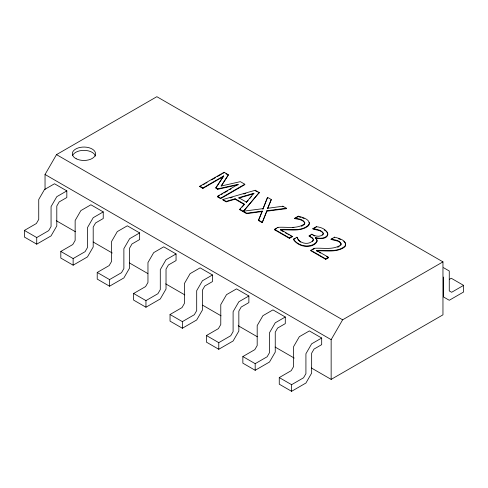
<?xml version="1.0" encoding="UTF-8"?>
<svg xmlns="http://www.w3.org/2000/svg" width="488" height="488" viewBox="0 0 488 488"><rect width="100%" height="100%" fill="white"/><g stroke="black" fill="none" stroke-linecap="round" stroke-linejoin="round"><path stroke-width="0.73" d="M340.752 245.33L341.155 244.091C339.691 239.992 333.524 240.968 331.114 239.15L334.555 237.162C338.397 238.211 347.663 240.316 345.053 246.05C337.379 252.802 325.929 249.813 316.639 250.435L316.639 250.875L317.889 251.601M327.942 234.228C326.106 238.772 319.683 238.815 315.663 237.564L315.437 237.699C320.335 242.017 312.93 246.281 308.8 246.245C302.969 247.026 296.789 244.445 293.453 239.553L293.453 239.114L297.107 237.266C299.187 243.835 309.654 245.72 313.351 239.828M262.196 222.65L266.875 210.749L286.371 208.236L286.371 208.675L266.875 211.188L262.196 222.65L258.506 220.521L258.506 220.082L262.294 211.09L246.617 213.219L239.779 209.267L244.342 204.1L235.1 198.762L226.145 201.398L222.894 199.525L222.894 199.964L226.145 201.837L235.1 199.202L244.342 204.539L242.06 207.126M267.558 197.372L262.928 209.096L267.558 197.372L271.23 199.494L271.23 199.934L267.509 208.76L271.23 199.494M258.506 220.521L262.294 211.09M317.005 241.328C311.417 248.849 298.266 246.605 293.453 239.114M309.264 224.071C302.584 232.422 289.536 228.579 280.313 229.464L292.202 236.326L292.202 236.771L289.427 238.376L274.494 229.75L274.494 229.311L277.892 227.353C286.566 226.639 296.918 229.378 304.427 223.913L304.829 222.68C303.463 219.447 297.076 218.02 294.789 218.618C298.247 219.368 303.079 219.49 304.829 223.12L304.427 224.352L303.457 225.157M45.042 189.472L45.042 174.484L56.51 154.623L156.849 96.691L442.958 261.873L442.958 314.839L331.151 379.389L311.375 367.976M331.151 379.389L331.151 339.666L342.619 319.805L442.958 261.873M223.724 176.375L202.88 188.405L199.873 186.672L199.873 186.233L224.065 172.264L228.451 174.796L221.027 186.062L240.328 181.652L244.799 184.232L244.799 184.671L220.606 198.64L217.392 196.786L217.392 196.341L238.236 184.305L217.746 188.856L215.794 187.734L223.724 175.93L216.214 187.551M221.442 185.879L228.451 174.796M322.69 235.216L323.282 233.514C321.366 229.653 315.449 230.452 312.9 228.659L316.328 226.676C331.035 228.396 332.151 241.444 315.663 238.01L316.187 238.961M222.894 199.525L255.242 190.265L259.207 192.553L243.14 211.652L244.604 211.463M259.207 192.553L243.17 211.67L243.17 211.231L262.928 208.657M248.111 200.251L246.196 202.441L253.864 193.254L253.864 193.699L238.736 198.134M249.551 198.616L251.466 196.432M262.294 211.53L246.617 213.659L239.779 209.706L240.688 208.675M312.381 241.688L313.351 240.267L313.32 239.144L312.381 237.821L309.166 235.747L309.166 236.186L312.381 238.26L313.32 239.584M66.832 190.887L56.797 196.676L51.063 206.607L51.063 226.53L48.684 230.641L36.728 237.546L24.4 230.428L24.4 237.046L36.728 244.165L51.063 235.893L56.797 225.956L56.797 206.04L59.17 201.928L66.832 197.506L66.832 190.887L54.503 183.769L44.469 189.564L38.735 199.494L38.735 219.411L36.362 223.522L24.4 230.428M103.236 211.908L93.202 217.697L87.468 227.628L87.468 247.55L85.095 251.662L73.139 258.567L60.811 251.448L60.811 258.067L73.139 265.185L87.468 256.908L93.202 246.977L93.202 227.06L95.581 222.949L103.236 218.526L103.236 211.908L90.908 204.789L80.874 210.584L75.146 220.515L75.146 240.431L72.767 244.543L60.811 251.448M199.873 186.672L201.184 185.916M203.142 184.787L204.454 184.031M205.759 183.274L207.064 182.518M211.646 179.877L215.568 177.614M217.526 176.479L221.448 174.216M222.76 173.46L224.065 172.703L224.065 172.264M199.873 186.233L202.88 187.965L223.724 175.93M139.647 232.929L129.613 238.717L123.879 248.648L123.879 268.571L121.506 272.682L109.544 279.587L97.216 272.469L97.216 279.087L109.544 286.206L123.879 277.928L129.613 267.997L129.613 248.081L131.986 243.969L139.647 239.547L139.647 232.929L127.319 225.81L117.285 231.605L111.551 241.536L111.551 261.452L109.178 265.564L97.216 272.469M217.392 196.786L219.344 195.657M221.296 194.529L222.601 193.773M223.9 193.022L227.811 190.765M229.763 189.637L231.068 188.886M217.392 196.341L220.606 198.201L244.799 184.232M176.058 253.949L166.024 259.738L160.29 269.669L160.29 289.591L157.911 293.703L145.955 300.608L133.627 293.489L133.627 300.108L145.955 307.226L160.29 298.949L166.024 289.018L166.024 269.101L168.397 264.99L176.058 260.568L176.058 253.949L163.73 246.83L153.696 252.625L147.962 262.556L147.962 282.473L145.589 286.584L133.627 293.489M274.494 229.75L276.757 228.445M294.789 218.179L298.229 216.19C302.322 217.215 311.564 219.533 308.721 225.517C301.053 232.27 289.597 229.281 280.313 229.903L283.443 231.709M294.789 218.618L297.656 216.965M212.463 274.97L202.429 280.759L196.694 290.689L196.694 310.606L194.322 314.723L182.366 321.629L170.037 314.51L170.037 321.128L182.366 328.247L196.694 319.969L202.429 310.039L202.429 290.122L204.808 286.011L212.463 281.588L212.463 274.97L200.135 267.851L190.1 273.646L184.373 283.577L184.373 303.493L181.994 307.605L170.037 314.51M274.494 229.311L289.427 237.93L292.202 236.326M293.453 239.553L295.167 238.565M313.473 228.768L315.754 227.445M309.166 235.747L311.863 234.191C315.065 236.338 320.305 237.528 323.141 234.203L323.282 233.075C321.08 229.677 316.498 229.384 312.9 228.659M309.166 236.186L310.783 235.253M316.639 250.435L328.528 257.304L328.528 257.743L325.752 259.348L310.819 250.728L310.819 250.283L314.217 248.325C322.891 247.611 333.243 250.356 340.752 244.884L341.155 243.652C339.404 240.023 334.573 239.901 331.114 239.15M312.521 249.746L314.217 248.764L314.217 248.325M331.114 239.59L332.834 238.595M248.874 295.99L238.839 301.779L233.105 311.71L233.105 331.626L230.732 335.744L218.77 342.649L206.442 335.53L206.442 342.149L218.77 349.268L233.105 340.99L238.839 331.059L238.839 311.143L241.212 307.031L248.874 302.609L248.874 295.99L236.546 288.872L226.511 294.667L220.777 304.597L220.777 324.514L218.404 328.625L206.442 335.53M310.819 250.283L325.752 258.902L328.528 257.304M285.285 317.011L275.25 322.8L269.516 332.731L269.516 352.647L267.137 356.765L255.181 363.67L242.853 356.551L242.853 363.17L255.181 370.288L269.516 362.011L275.25 352.08L275.25 332.163L277.623 328.052L285.285 323.629L285.285 317.011L272.957 309.892L262.922 315.687L257.188 325.618L257.188 345.535L254.815 349.646L242.853 356.551M321.69 338.031L311.655 343.82L305.921 353.751L305.921 373.668L303.548 377.785L291.592 384.69L279.264 377.572L279.264 384.19L291.592 391.309L305.921 383.031L311.655 373.1L311.655 353.184L314.034 349.072L321.69 344.65L321.69 338.031L309.361 330.913L299.327 336.708L293.599 346.639L293.599 366.555L291.22 370.666L279.264 377.572M449.387 279.349L451.272 278.264L463.6 285.376L463.6 292.001L449.265 300.279L443.531 296.966L443.531 277.05M463.6 285.376L451.638 292.281L449.265 290.915L449.265 270.993L443.531 267.686M301.346 226.279L302.975 225.56M337.672 247.257L339.3 246.531M253.864 193.254L238.736 197.695L246.196 202.001M230.086 197.908L232.239 197.286M243.744 193.998L245.897 193.382M215.794 187.734L215.794 188.173L217.746 189.301L238.236 184.751M267.509 208.321L282.875 206.217L286.371 208.236M292.446 227.658L293.892 227.591M316.639 250.875C325.716 250.442 336.043 252.754 344.113 247.44C346.437 245.952 345.949 242.64 343.711 241.328M298.863 216.806L300.754 217.331M302.017 217.679L304.122 218.484M338.343 238.656L340.453 239.456M312.936 235.246L314.62 235.997M225.944 173.789L227.201 174.515M256.944 191.686L255.242 190.704L255.242 190.265M258.073 192.339L259.207 192.992M297.107 237.705L296.881 237.137M285.315 232.794L286.572 233.514M287.822 234.24L289.073 234.96M290.323 235.686L292.202 236.771M319.14 252.32L320.39 253.046M326.649 256.657L328.528 257.743M258.506 220.082L262.196 222.211M56.51 154.623L342.619 319.805M45.042 174.484L331.151 339.666M56.248 220.68L75.365 231.715M93.165 241.993L112.283 253.028M129.424 262.928L147.882 273.585M165.682 283.857L184.799 294.898M202.599 305.171L221.058 315.827M238.199 325.728L257.316 336.763M275.116 347.041L294.233 358.076M300.669 242.133L298.424 240.12L297.436 238.309M324.142 229.903L325.661 231.013M326.679 231.751L327.863 233.624M316.566 239.37L317.127 240.913M309.136 222.406L309.398 223.461M334.555 237.162L334.555 237.601M331.291 239.254L331.291 239.693M325.752 258.902L325.752 259.348M316.328 226.676L316.328 227.115M315.663 237.564L315.663 238.01M313.095 228.768L313.095 229.207M311.863 234.191L311.863 234.63M298.229 216.19L298.229 216.629M294.966 218.282L294.966 218.722M291.592 384.69L291.592 391.309M289.427 237.93L289.427 238.376M282.875 206.217L282.875 206.662M277.892 227.353L277.892 227.792M266.875 210.749L266.875 211.188M255.181 363.67L255.181 370.288M246.617 213.219L246.617 213.659M239.779 209.267L239.779 209.706M235.1 198.762L235.1 199.202M226.145 201.398L226.145 201.837M220.606 198.201L220.606 198.64M218.77 342.649L218.77 349.268M217.746 188.856L217.746 189.301M202.88 187.965L202.88 188.405M182.366 321.629L182.366 328.247M145.955 300.608L145.955 307.226M109.544 279.587L109.544 286.206M73.139 258.567L73.139 265.185M36.728 237.546L36.728 244.165M72.559 155.702A11.614 6.704 0 0 1 84.278 150.365A11.614 6.704 0 0 1 95.428 156.099M76.201 158.759A11.614 6.704 0 0 0 95.306 155.117A11.614 6.704 0 0 0 80.288 147.388A11.614 6.704 0 0 0 76.201 158.759"/></g></svg>
